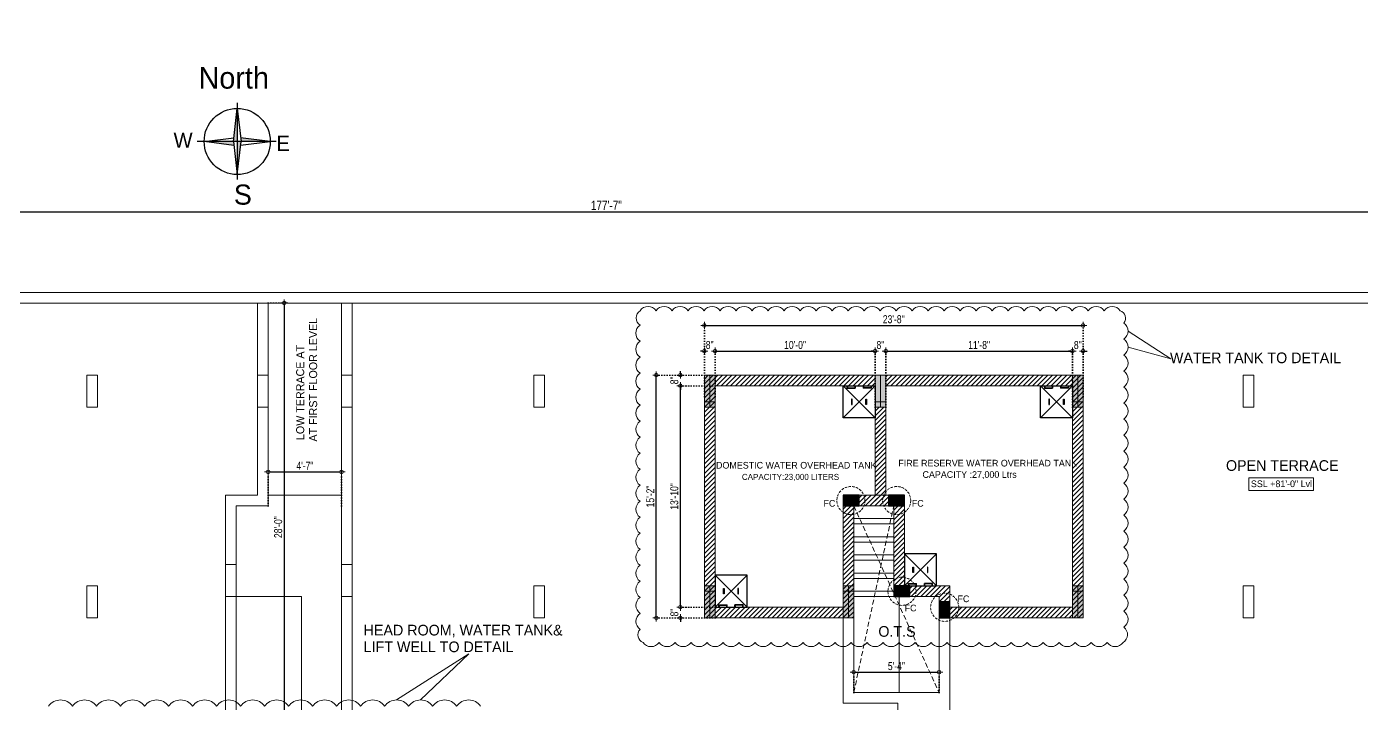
# Model space of a CAD drawing. Header units: inches. Extents: x 13 to 21264, y -72369 to -55.
# Drawn here: x 14316 to 15317, y -71646 to -71139 of the extents above; entities that cross this region are included whole.
import ezdxf

# ---------------------------------------------------------------- set-up
doc = ezdxf.new("R2010")
doc.units = ezdxf.units.IN
doc.header["$LTSCALE"] = 15
doc.header["$MEASUREMENT"] = 0
doc.header["$PDMODE"] = 34
doc.linetypes.add('DOT2', pattern=[0.125, 0, -0.125])
doc.linetypes.add('HIDDEN', pattern=[0.375, 0.25, -0.125])
doc.layers.get('0').update_dxf_attribs({"linetype": 'CONTINUOUS', "lineweight": 13})
doc.layers.get('DEFPOINTS').update_dxf_attribs({"linetype": 'CONTINUOUS', "lineweight": 13})
for name, color, linetype in [('1', 8, 'CONTINUOUS'), ('2', 36, 'CONTINUOUS'), ('3', 30, 'CONTINUOUS'), ('A--ANOTTBLK', 13, 'CONTINUOUS'), ('JAGAN', 81, 'CONTINUOUS'), ('TITLE', 30, 'CONTINUOUS')]:
    doc.layers.add(name, color=color, linetype=linetype)
for name, color, linetype, lineweight in [('AR-COL-TYP', 2, 'CONTINUOUS', 13), ('INNER DIM', 30, 'CONTINUOUS', 13), ('parapet wall', 4, 'CONTINUOUS', 13), ('TEXT', 4, 'CONTINUOUS', 13), ('TYPICAL COL ELEVATION', 8, 'CONTINUOUS', 40)]:
    doc.layers.add(name, color=color, linetype=linetype, lineweight=lineweight)
doc.layers.add('AR-WALL HATCH', color=7, linetype='CONTINUOUS', lineweight=9, true_color=0xfa0000)
doc.layers.add('REVISION - 2', color=7, linetype='CONTINUOUS', lineweight=13, true_color=0x1a6600)
doc.layers.add('FC COLUMN', color=7, linetype='CONTINUOUS', true_color=0xeb0000)
doc.layers.add('LEVLE TEXT', color=7, linetype='CONTINUOUS', true_color=0x0066cc)
doc.styles.add('rob', font='')
doc.styles.add('ROMANTICITALIC', font='romi____.pfb')
doc.styles.add('RS', font='', dxfattribs={"width": 0.8})
doc.styles.get('rob').set_extended_font_data('Century Gothic')
doc.styles.get('RS').set_extended_font_data('Century Gothic')
doc.dimstyles.new('SECTION DIM', dxfattribs={"dimscale": 0.6, "dimtxt": 9, "dimasz": 2, "dimexe": 0, "dimexo": 0, "dimgap": 1, "dimtad": 1, "dimzin": 3, "dimdsep": 46, "dimlunit": 4, "dimtxsty": 'RS', "dimblk1": 'CUT', "dimblk2": 'CUT', "dimsah": 1, "dimcen": 0, "dimclrd": 251, "dimclre": 21, "dimclrt": 4, "dimadec": 0, "dimazin": 0, "dimtfac": 1, "dimtix": 1, "dimtofl": 0, "dimtmove": 2, "dimatfit": 3, "dimfxl": 0, "dimtolj": 1, "dimtzin": 3, "dimarcsym": 0})
pattern_1 = [(45, (-7785.5795, -67082.0364), (-1.76776695, 1.76776695), [])]

# ---------------------------------------------------------------- blocks, each defined once
blk = doc.blocks.new('CUT')
at = {"layer": 'INNER DIM', "color": 8}
blk.add_line((-1.8, 0), (1.8, 0), dxfattribs=at)
at = {"layer": 'INNER DIM', "color": 9}
blk.add_line((0, 1.8), (0, -1.8), dxfattribs=at)
blk.add_circle((0, 0), 0.9, dxfattribs=at)
blk = doc.blocks.new('*D288')
at = {"layer": 'DEFPOINTS', "color": 0, "transparency": 16777216}
for p in [(14497, -71345.6, 0), (14497, -71681.6, 0), (14509, -71681.6)]:
    blk.add_point(p, dxfattribs=at)
at = {"layer": 'INNER DIM', "color": 21, "linetype": 'DOT2', "lineweight": -2, "transparency": 16777216}
for p, q in [((14497, -71345.6), (14509, -71345.6)), ((14497, -71681.6), (14509, -71681.6))]:
    blk.add_line(p, q, dxfattribs=at)
at = {"layer": 'INNER DIM', "color": 251, "lineweight": -2, "transparency": 16777216}
blk.add_line((14509, -71347.1), (14509, -71680.1), dxfattribs=at)
at = {"layer": 'INNER DIM', "color": 251, "lineweight": -2, "transparency": 16777216, "xscale": 1.5, "yscale": 1.5, "zscale": 1.5}
for p, rotation in [((14509, -71345.6), 90), ((14509, -71681.6), 270)]:
    blk.add_blockref('CUT', p, dxfattribs=dict(at, rotation=rotation))
at = {"layer": 'INNER DIM', "color": 7, "lineweight": 0, "transparency": 16777216, "insert": (14504.5, -71513.6), "char_height": 6, "attachment_point": 5, "rotation": 90, "style": 'RS'}
blk.add_mtext('\\A1;28\'-0"', dxfattribs=at)
blk = doc.blocks.new('*D211')
at = {"layer": 'DEFPOINTS', "color": 0, "transparency": 16777216}
for p in [(15000, -71622.3), (14936, -71637.6, 0), (15000, -71637.6, 0)]:
    blk.add_point(p, dxfattribs=at)
at = {"layer": 'INNER DIM', "color": 21, "linetype": 'DOT2', "lineweight": -2, "transparency": 16777216}
for p, q in [((14936, -71637.6), (14936, -71622.3)), ((15000, -71637.6), (15000, -71622.3))]:
    blk.add_line(p, q, dxfattribs=at)
at = {"layer": 'INNER DIM', "color": 251, "lineweight": -2, "transparency": 16777216}
blk.add_line((14937.5, -71622.3), (14998.5, -71622.3), dxfattribs=at)
at = {"layer": 'INNER DIM', "color": 251, "lineweight": -2, "transparency": 16777216, "xscale": 1.5, "yscale": 1.5, "zscale": 1.5, "rotation": 180}
blk.add_blockref('CUT', (14936, -71622.3), dxfattribs=at)
at = {"layer": 'INNER DIM', "color": 251, "lineweight": -2, "transparency": 16777216, "xscale": 1.5, "yscale": 1.5, "zscale": 1.5}
blk.add_blockref('CUT', (15000, -71622.3), dxfattribs=at)
at = {"layer": 'INNER DIM', "color": 7, "lineweight": 0, "transparency": 16777216, "insert": (14968, -71617.8), "char_height": 6, "attachment_point": 5, "style": 'RS'}
blk.add_mtext('\\A1;5\'-4"', dxfattribs=at)
blk = doc.blocks.new('*D228')
at = {"layer": 'DEFPOINTS', "color": 0, "transparency": 16777216}
for p in [(14552, -71472.2), (14497, -71497.6, 0), (14552, -71497.6, 0)]:
    blk.add_point(p, dxfattribs=at)
at = {"layer": 'INNER DIM', "color": 21, "linetype": 'DOT2', "lineweight": -2, "transparency": 16777216}
for p, q in [((14497, -71497.6), (14497, -71472.2)), ((14552, -71497.6), (14552, -71472.2))]:
    blk.add_line(p, q, dxfattribs=at)
at = {"layer": 'INNER DIM', "color": 251, "lineweight": -2, "transparency": 16777216}
blk.add_line((14498.5, -71472.2), (14550.5, -71472.2), dxfattribs=at)
at = {"layer": 'INNER DIM', "color": 251, "lineweight": -2, "transparency": 16777216, "xscale": 1.5, "yscale": 1.5, "zscale": 1.5, "rotation": 180}
blk.add_blockref('CUT', (14497, -71472.2), dxfattribs=at)
at = {"layer": 'INNER DIM', "color": 251, "lineweight": -2, "transparency": 16777216, "xscale": 1.5, "yscale": 1.5, "zscale": 1.5}
blk.add_blockref('CUT', (14552, -71472.2), dxfattribs=at)
at = {"layer": 'INNER DIM', "color": 7, "lineweight": 0, "transparency": 16777216, "insert": (14524.5, -71467.6), "char_height": 6, "attachment_point": 5, "style": 'RS'}
blk.add_mtext('\\A1;4\'-7"', dxfattribs=at)
blk = doc.blocks.new('*D230')
at = {"layer": 'DEFPOINTS', "color": 0, "transparency": 16777216}
for p in [(13685, -71277.6), (13685, -71345.6, 0), (15816, -71337.6, 0)]:
    blk.add_point(p, dxfattribs=at)
at = {"layer": 'INNER DIM', "color": 8, "linetype": 'DOT2', "lineweight": -2, "transparency": 16777216}
for p, q in [((13685, -71345.6), (13685, -71277.6)), ((15816, -71337.6), (15816, -71277.6))]:
    blk.add_line(p, q, dxfattribs=at)
at = {"layer": 'INNER DIM', "color": 251, "lineweight": -2, "transparency": 16777216}
blk.add_line((15814.5, -71277.6), (13686.5, -71277.6), dxfattribs=at)
at = {"layer": 'INNER DIM', "color": 251, "lineweight": -2, "transparency": 16777216, "xscale": 1.5, "yscale": 1.5, "zscale": 1.5, "rotation": 180}
blk.add_blockref('CUT', (13685, -71277.6), dxfattribs=at)
at = {"layer": 'INNER DIM', "color": 251, "lineweight": -2, "transparency": 16777216, "xscale": 1.5, "yscale": 1.5, "zscale": 1.5}
blk.add_blockref('CUT', (15816, -71277.6), dxfattribs=at)
at = {"layer": 'INNER DIM', "color": 7, "lineweight": 0, "transparency": 16777216, "insert": (14750.5, -71272.5), "char_height": 7, "attachment_point": 5, "style": 'RS'}
blk.add_mtext('\\A1;177\'-7"', dxfattribs=at)
blk = doc.blocks.new('ty col')
at = {"layer": 'AR-COL-TYP'}
h = blk.add_hatch(color=250, dxfattribs=at)
h.dxf.hatch_style = 1
h.paths.add_polyline_path([(-4, -20), (4, -20), (4, 4), (-4, 4)])
at = {"layer": 'AR-COL-TYP', "color": 5}
for p, q in [((0, 4, 0), (0, -20, 0)), ((-4, -16, 0), (4, -16, 0))]:
    blk.add_line(p, q, dxfattribs=at)
at = {"layer": 'AR-COL-TYP', "elevation": 0}
blk.add_lwpolyline([(-4, -20), (4, -20), (4, 4), (-4, 4)], close=True, dxfattribs=at)
blk = doc.blocks.new('A$C0E667C13')
at = {"layer": 'FC COLUMN'}
h = blk.add_hatch(color=256, dxfattribs=at)
h.dxf.hatch_style = 1
h.paths.add_polyline_path([(0, 0), (8, 0), (8, 12), (0, 12)])
at = {"layer": 'FC COLUMN', "color": 8, "elevation": 0}
blk.add_lwpolyline([(0, 0), (8, 0), (8, 12), (0, 12)], close=True, dxfattribs=at)
blk = doc.blocks.new('A$C4099118D')
at = {"color": 8}
for points in [[(600, 600), (0, 0)], [(600, 0), (0, 600)]]:
    blk.add_lwpolyline(points, dxfattribs=at)
at = {"layer": '2'}
blk.add_lwpolyline([(0, 600), (600, 600), (600, 0), (0, 0), (0, 600)], dxfattribs=at)
at = {"layer": 'JAGAN', "color": 8}
for p, q in [((73, 600), (73, 555)), ((82, 600), (82, 564)), ((218, 600), (218, 564)), ((227, 600), (227, 555)), ((373, 600), (373, 555)), ((382, 600), (382, 564)), ((518, 600), (518, 564)), ((527, 600), (527, 555))]:
    blk.add_line(p, q, dxfattribs=at)
at = {"layer": 'JAGAN', "color": 8, "ltscale": 900}
for p, q in [((73, 555), (227, 555)), ((82, 564), (218, 564)), ((527, 555), (373, 555)), ((518, 564), (382, 564))]:
    blk.add_line(p, q, dxfattribs=at)
at = {"layer": 'JAGAN', "color": 8}
for points in [[(171, 251), (171, 349), (159, 349), (159, 251)], [(429, 251), (429, 349), (441, 349), (441, 251)]]:
    blk.add_lwpolyline(points, close=True, dxfattribs=at)
blk = doc.blocks.new('*D148')
at = {"layer": 'DEFPOINTS', "color": 0, "transparency": 16777216}
for p in [(14806, -71407.6), (14824, -71407.6, 0), (14824, -71573.6, 0)]:
    blk.add_point(p, dxfattribs=at)
at = {"layer": 'INNER DIM', "color": 21, "linetype": 'DOT2', "lineweight": -2, "transparency": 16777216}
for p, q in [((14824, -71407.6), (14806, -71407.6)), ((14824, -71573.6), (14806, -71573.6))]:
    blk.add_line(p, q, dxfattribs=at)
at = {"layer": 'INNER DIM', "color": 251, "lineweight": -2, "transparency": 16777216}
blk.add_line((14806, -71572.1), (14806, -71409.1), dxfattribs=at)
at = {"layer": 'INNER DIM', "color": 251, "lineweight": -2, "transparency": 16777216, "xscale": 1.5, "yscale": 1.5, "zscale": 1.5}
for p, rotation in [((14806, -71407.6), 90), ((14806, -71573.6), 270)]:
    blk.add_blockref('CUT', p, dxfattribs=dict(at, rotation=rotation))
at = {"layer": 'INNER DIM', "color": 7, "lineweight": 0, "transparency": 16777216, "insert": (14801.5, -71490.6), "char_height": 6, "attachment_point": 5, "rotation": 90, "style": 'RS'}
blk.add_mtext('\\A1;13\'-10"', dxfattribs=at)
blk = doc.blocks.new('*D149')
at = {"layer": 'DEFPOINTS', "color": 0, "transparency": 16777216}
for p in [(14832, -71381.6), (14824, -71415.6, 0), (14832, -71415.6, 0)]:
    blk.add_point(p, dxfattribs=at)
at = {"layer": 'INNER DIM', "color": 251, "lineweight": -2, "transparency": 16777216}
for p, q in [((14822.5, -71381.6), (14821, -71381.6)), ((14833.5, -71381.6), (14835, -71381.6))]:
    blk.add_line(p, q, dxfattribs=at)
at = {"layer": 'INNER DIM', "color": 21, "linetype": 'DOT2', "lineweight": -2, "transparency": 16777216}
for p, q in [((14824, -71415.6), (14824, -71381.6)), ((14832, -71415.6), (14832, -71381.6))]:
    blk.add_line(p, q, dxfattribs=at)
at = {"layer": 'INNER DIM', "color": 251, "lineweight": -2, "transparency": 16777216, "xscale": 1.5, "yscale": 1.5, "zscale": 1.5}
blk.add_blockref('CUT', (14824, -71381.6), dxfattribs=at)
at = {"layer": 'INNER DIM', "color": 251, "lineweight": -2, "transparency": 16777216, "xscale": 1.5, "yscale": 1.5, "zscale": 1.5, "rotation": 180}
blk.add_blockref('CUT', (14832, -71381.6), dxfattribs=at)
at = {"layer": 'INNER DIM', "color": 7, "lineweight": 0, "transparency": 16777216, "insert": (14828, -71377.1), "char_height": 6, "attachment_point": 5, "style": 'RS'}
blk.add_mtext('\\A1;8"', dxfattribs=at)
blk = doc.blocks.new('*D150')
at = {"layer": 'DEFPOINTS', "color": 0, "transparency": 16777216}
for p in [(14952, -71381.6), (14832, -71415.6, 0), (14952, -71423.6, 0)]:
    blk.add_point(p, dxfattribs=at)
at = {"layer": 'INNER DIM', "color": 21, "linetype": 'DOT2', "lineweight": -2, "transparency": 16777216}
for p, q in [((14832, -71415.6), (14832, -71381.6)), ((14952, -71423.6), (14952, -71381.6))]:
    blk.add_line(p, q, dxfattribs=at)
at = {"layer": 'INNER DIM', "color": 251, "lineweight": -2, "transparency": 16777216}
blk.add_line((14833.5, -71381.6), (14950.5, -71381.6), dxfattribs=at)
at = {"layer": 'INNER DIM', "color": 251, "lineweight": -2, "transparency": 16777216, "xscale": 1.5, "yscale": 1.5, "zscale": 1.5, "rotation": 180}
blk.add_blockref('CUT', (14832, -71381.6), dxfattribs=at)
at = {"layer": 'INNER DIM', "color": 251, "lineweight": -2, "transparency": 16777216, "xscale": 1.5, "yscale": 1.5, "zscale": 1.5}
blk.add_blockref('CUT', (14952, -71381.6), dxfattribs=at)
at = {"layer": 'INNER DIM', "color": 7, "lineweight": 0, "transparency": 16777216, "insert": (14892, -71377.1), "char_height": 6, "attachment_point": 5, "style": 'RS'}
blk.add_mtext('\\A1;10\'-0"', dxfattribs=at)
blk = doc.blocks.new('*D151')
at = {"layer": 'DEFPOINTS', "color": 0, "transparency": 16777216}
for p in [(15100, -71381.6), (14960, -71423.6, 0), (15100, -71423.6, 0)]:
    blk.add_point(p, dxfattribs=at)
at = {"layer": 'INNER DIM', "color": 21, "linetype": 'DOT2', "lineweight": -2, "transparency": 16777216}
for p, q in [((14960, -71423.6), (14960, -71381.6)), ((15100, -71423.6), (15100, -71381.6))]:
    blk.add_line(p, q, dxfattribs=at)
at = {"layer": 'INNER DIM', "color": 251, "lineweight": -2, "transparency": 16777216}
blk.add_line((14961.5, -71381.6), (15098.5, -71381.6), dxfattribs=at)
at = {"layer": 'INNER DIM', "color": 251, "lineweight": -2, "transparency": 16777216, "xscale": 1.5, "yscale": 1.5, "zscale": 1.5, "rotation": 180}
blk.add_blockref('CUT', (14960, -71381.6), dxfattribs=at)
at = {"layer": 'INNER DIM', "color": 251, "lineweight": -2, "transparency": 16777216, "xscale": 1.5, "yscale": 1.5, "zscale": 1.5}
blk.add_blockref('CUT', (15100, -71381.6), dxfattribs=at)
at = {"layer": 'INNER DIM', "color": 7, "lineweight": 0, "transparency": 16777216, "insert": (15030, -71377.1), "char_height": 6, "attachment_point": 5, "style": 'RS'}
blk.add_mtext('\\A1;11\'-8"', dxfattribs=at)
blk = doc.blocks.new('*D152')
at = {"layer": 'DEFPOINTS', "color": 0, "transparency": 16777216}
for p in [(15108, -71362.4), (14824, -71415.6, 0), (15108, -71415.6, 0)]:
    blk.add_point(p, dxfattribs=at)
at = {"layer": 'INNER DIM', "color": 21, "linetype": 'DOT2', "lineweight": -2, "transparency": 16777216}
for p, q in [((14824, -71415.6), (14824, -71362.4)), ((15108, -71415.6), (15108, -71362.4))]:
    blk.add_line(p, q, dxfattribs=at)
at = {"layer": 'INNER DIM', "color": 251, "lineweight": -2, "transparency": 16777216}
blk.add_line((14825.5, -71362.4), (15106.5, -71362.4), dxfattribs=at)
at = {"layer": 'INNER DIM', "color": 251, "lineweight": -2, "transparency": 16777216, "xscale": 1.5, "yscale": 1.5, "zscale": 1.5, "rotation": 180}
blk.add_blockref('CUT', (14824, -71362.4), dxfattribs=at)
at = {"layer": 'INNER DIM', "color": 251, "lineweight": -2, "transparency": 16777216, "xscale": 1.5, "yscale": 1.5, "zscale": 1.5}
blk.add_blockref('CUT', (15108, -71362.4), dxfattribs=at)
at = {"layer": 'INNER DIM', "color": 7, "lineweight": 0, "transparency": 16777216, "insert": (14966, -71357.8), "char_height": 6, "attachment_point": 5, "style": 'RS'}
blk.add_mtext('\\A1;23\'-8"', dxfattribs=at)
blk = doc.blocks.new('*D154')
at = {"layer": 'DEFPOINTS', "color": 0, "transparency": 16777216}
for p in [(14960, -71381.6), (14952, -71399.6, 0), (14960, -71399.6, 0)]:
    blk.add_point(p, dxfattribs=at)
at = {"layer": 'INNER DIM', "color": 251, "lineweight": -2, "transparency": 16777216}
for p, q in [((14950.5, -71381.6), (14949, -71381.6)), ((14961.5, -71381.6), (14963, -71381.6))]:
    blk.add_line(p, q, dxfattribs=at)
at = {"layer": 'INNER DIM', "color": 21, "linetype": 'DOT2', "lineweight": -2, "transparency": 16777216}
for p, q in [((14952, -71399.6), (14952, -71381.6)), ((14960, -71399.6), (14960, -71381.6))]:
    blk.add_line(p, q, dxfattribs=at)
at = {"layer": 'INNER DIM', "color": 251, "lineweight": -2, "transparency": 16777216, "xscale": 1.5, "yscale": 1.5, "zscale": 1.5}
for p, rotation in [((14952, -71381.6), 359.9841057118682), ((14960, -71381.6), 179.9841057118682)]:
    blk.add_blockref('CUT', p, dxfattribs=dict(at, rotation=rotation))
at = {"layer": 'INNER DIM', "color": 7, "lineweight": 0, "transparency": 16777216, "insert": (14956, -71377.1), "char_height": 6, "attachment_point": 5, "rotation": 359.9841, "style": 'RS'}
blk.add_mtext('\\A1;8"', dxfattribs=at)
blk = doc.blocks.new('*D155')
at = {"layer": 'DEFPOINTS', "color": 0, "transparency": 16777216}
for p in [(15108, -71381.6), (15100, -71399.6, 0), (15108, -71399.6, 0)]:
    blk.add_point(p, dxfattribs=at)
at = {"layer": 'INNER DIM', "color": 251, "lineweight": -2, "transparency": 16777216}
for p, q in [((15098.5, -71381.6), (15097, -71381.6)), ((15109.5, -71381.6), (15111, -71381.6))]:
    blk.add_line(p, q, dxfattribs=at)
at = {"layer": 'INNER DIM', "color": 21, "linetype": 'DOT2', "lineweight": -2, "transparency": 16777216}
for p, q in [((15100, -71399.6), (15100, -71381.6)), ((15108, -71399.6), (15108, -71381.6))]:
    blk.add_line(p, q, dxfattribs=at)
at = {"layer": 'INNER DIM', "color": 251, "lineweight": -2, "transparency": 16777216, "xscale": 1.5, "yscale": 1.5, "zscale": 1.5}
for p, rotation in [((15100, -71381.6), 359.9841057118682), ((15108, -71381.6), 179.9841057118682)]:
    blk.add_blockref('CUT', p, dxfattribs=dict(at, rotation=rotation))
at = {"layer": 'INNER DIM', "color": 7, "lineweight": 0, "transparency": 16777216, "insert": (15104, -71377.1), "char_height": 6, "attachment_point": 5, "rotation": 359.9841, "style": 'RS'}
blk.add_mtext('\\A1;8"', dxfattribs=at)
blk = doc.blocks.new('*D156')
at = {"layer": 'DEFPOINTS', "color": 0, "transparency": 16777216}
for p in [(14806, -71399.6), (14832, -71399.6, 0), (14832, -71407.6, 0)]:
    blk.add_point(p, dxfattribs=at)
at = {"layer": 'INNER DIM', "color": 251, "lineweight": -2, "transparency": 16777216}
for p, q in [((14806, -71398.1), (14806, -71396.6)), ((14806, -71409.1), (14806, -71410.6))]:
    blk.add_line(p, q, dxfattribs=at)
at = {"layer": 'INNER DIM', "color": 21, "linetype": 'DOT2', "lineweight": -2, "transparency": 16777216}
for p, q in [((14832, -71399.6), (14806, -71399.6)), ((14832, -71407.6), (14806, -71407.6))]:
    blk.add_line(p, q, dxfattribs=at)
at = {"layer": 'INNER DIM', "color": 251, "lineweight": -2, "transparency": 16777216, "xscale": 1.5, "yscale": 1.5, "zscale": 1.5}
for p, rotation in [((14806, -71399.6), 270), ((14806, -71407.6), 90)]:
    blk.add_blockref('CUT', p, dxfattribs=dict(at, rotation=rotation))
at = {"layer": 'INNER DIM', "color": 7, "lineweight": 0, "transparency": 16777216, "insert": (14801.5, -71403.6), "char_height": 6, "attachment_point": 5, "rotation": 90, "style": 'RS'}
blk.add_mtext('\\A1;8"', dxfattribs=at)
blk = doc.blocks.new('*D157')
at = {"layer": 'DEFPOINTS', "color": 0, "transparency": 16777216}
for p in [(14806, -71573.6), (14832, -71573.6, 0), (14832, -71581.6, 0)]:
    blk.add_point(p, dxfattribs=at)
at = {"layer": 'INNER DIM', "color": 251, "lineweight": -2, "transparency": 16777216}
for p, q in [((14806, -71572.1), (14806, -71570.6)), ((14806, -71583.1), (14806, -71584.6))]:
    blk.add_line(p, q, dxfattribs=at)
at = {"layer": 'INNER DIM', "color": 21, "linetype": 'DOT2', "lineweight": -2, "transparency": 16777216}
for p, q in [((14832, -71573.6), (14806, -71573.6)), ((14832, -71581.6), (14806, -71581.6))]:
    blk.add_line(p, q, dxfattribs=at)
at = {"layer": 'INNER DIM', "color": 251, "lineweight": -2, "transparency": 16777216, "xscale": 1.5, "yscale": 1.5, "zscale": 1.5}
for p, rotation in [((14806, -71573.6), 270), ((14806, -71581.6), 90)]:
    blk.add_blockref('CUT', p, dxfattribs=dict(at, rotation=rotation))
at = {"layer": 'INNER DIM', "color": 7, "lineweight": 0, "transparency": 16777216, "insert": (14801.5, -71577.6), "char_height": 6, "attachment_point": 5, "rotation": 90, "style": 'RS'}
blk.add_mtext('\\A1;8"', dxfattribs=at)
blk = doc.blocks.new('*D158')
at = {"layer": 'DEFPOINTS', "color": 0, "transparency": 16777216}
for p in [(14788, -71399.6), (14806, -71399.6, 0), (14806, -71581.6, 0)]:
    blk.add_point(p, dxfattribs=at)
at = {"layer": 'INNER DIM', "color": 21, "linetype": 'DOT2', "lineweight": -2, "transparency": 16777216}
for p, q in [((14806, -71399.6), (14788, -71399.6)), ((14806, -71581.6), (14788, -71581.6))]:
    blk.add_line(p, q, dxfattribs=at)
at = {"layer": 'INNER DIM', "color": 251, "lineweight": -2, "transparency": 16777216}
blk.add_line((14788, -71580.1), (14788, -71401.1), dxfattribs=at)
at = {"layer": 'INNER DIM', "color": 251, "lineweight": -2, "transparency": 16777216, "xscale": 1.5, "yscale": 1.5, "zscale": 1.5}
for p, rotation in [((14788, -71399.6), 90), ((14788, -71581.6), 270)]:
    blk.add_blockref('CUT', p, dxfattribs=dict(at, rotation=rotation))
at = {"layer": 'INNER DIM', "color": 7, "lineweight": 0, "transparency": 16777216, "insert": (14783.5, -71490.6), "char_height": 6, "attachment_point": 5, "rotation": 90, "style": 'RS'}
blk.add_mtext('\\A1;15\'-2"', dxfattribs=at)
blk = doc.blocks.new('A$C58F178E6')
at = {"layer": 'TITLE'}
for p, q in [((13.2, 23.92), (15.54, 7.22)), ((13.38, 22.68), (15.2, 15.61)), ((13.56, 15.38), (13.38, 22.68)), ((22.86, 16.68), (5.64, 14.27)), ((7.19, 14.49), (13.54, 16.22)), ((13.56, 15.38), (15.39, 8.31)), ((21.57, 16.5), (14.99, 16.43)), ((15.39, 8.31), (15.2, 15.61)), ((15.22, 14.77), (21.57, 16.5)), ((13.78, 14.56), (7.19, 14.49))]:
    blk.add_line(p, q, dxfattribs=at)
blk.add_circle((14.38, 15.5), 7.26, dxfattribs=at)
for points in [[(13.56, 15.38), (13.38, 22.68), (14.38, 15.5)], [(13.78, 14.56), (7.19, 14.49), (13.56, 15.38)], [(15.39, 8.31), (14.38, 15.5), (15.2, 15.61)], [(15.2, 15.61), (14.99, 16.43), (21.57, 16.5)]]:
    blk.add_solid(points, dxfattribs=at)
at = {"layer": 'TITLE', "color": 1, "style": 'ROMANTICITALIC'}
blk.add_text('North', height=4.733, rotation=7.9564, dxfattribs=at).set_placement((4.35, 25.81))
at = {"layer": 'TITLE', "style": 'ROMANTICITALIC'}
for s, height, p in [('E', 3.31, (23.18, 14.65)), ('W', 3.31, (0.73, 12.19)), ('S', 4.42, (15.57, 1.66))]:
    blk.add_text(s, height=height, rotation=7.9564, dxfattribs=at).set_placement(p)

msp = doc.modelspace()

# ---------------------------------------------------------------- hatches: boundary and pattern name
at = {"layer": 'AR-WALL HATCH', "lineweight": 0, "ltscale": 3}
h = msp.add_hatch(dxfattribs=at)
h.set_pattern_fill('ANSI31', color=250, scale=20)
h.set_pattern_definition(pattern_1)
edge = h.paths.add_edge_path(flags=16)
edge.add_line((14952.039, -71407.635), (14832.039, -71407.637))
edge.add_line((14832.039, -71407.637), (14832.039, -71573.637))
edge.add_line((14832.039, -71573.637), (14928.034, -71573.637))
edge.add_line((14928.034, -71573.637), (14928.035, -71489.637))
edge.add_line((14928.035, -71489.637), (14952.039, -71489.634))
edge.add_line((14952.039, -71489.634), (14952.039, -71407.635))
h.paths.add_polyline_path([(14960.034, -71399.636), (14960.034, -71423.633), (14952.039, -71423.633), (14952.039, -71399.636), (14824.036, -71399.634), (14824.036, -71581.64), (14936.036, -71581.64), (14936.038, -71497.639), (14960.042, -71497.636), (14960.037, -71399.636)])
h.paths.add_polyline_path([(14928.035, -71489.637), (14940.034, -71489.637), (14940.034, -71497.635), (14928.035, -71497.635)])
h = msp.add_hatch(dxfattribs=at)
h.set_pattern_fill('ANSI31', color=250, scale=20)
h.set_pattern_definition(pattern_1)
h.paths.add_polyline_path([(15100.034, -71573.631), (15008.035, -71573.631), (15008.035, -71557.635), (14974.034, -71557.627), (14974.035, -71489.635), (14960.037, -71489.634), (14960.037, -71407.64), (15100.031, -71407.64)], flags=16)
h.paths.add_polyline_path([(14974.035, -71489.635), (14974.035, -71497.635), (14962.035, -71497.635), (14962.035, -71489.635)])
h.paths.add_polyline_path([(14978.034, -71557.635), (14978.034, -71565.631), (15000.032, -71565.636), (15000.032, -71581.634), (15108.037, -71581.634), (15108.034, -71399.636), (14960.034, -71399.636), (14960.034, -71423.633), (14952.039, -71423.633), (14952.039, -71399.636), (14952.034, -71399.636), (14952.034, -71497.636), (14966.032, -71497.637), (14966.03, -71565.628), (14966.034, -71565.628), (14966.034, -71557.635)])

# ---------------------------------------------------------------- linework, layer by layer
at = {"color": 1, "lineweight": 0, "ltscale": 3}
msp.add_lwpolyline([(13693.612, -72094.491), (13693.612, -71345.76), (15814.916, -71345.76), (15814.916, -71008.659), (15557.633, -71008.659), (15557.633, -70939.717), (15405.118, -70939.717), (15405.118, -70580.336), (16223.368, -70580.336), (16223.368, -70936.992), (16023.822, -70936.992), (16023.822, -71006.061), (16023.822, -71340.974), (16053.647, -71340.974), (16053.647, -71313.444), (16239.054, -71313.444), (16239.054, -72103.233), (13693.261, -72103.233), (13693.261, -72093.122), (13693.261, -72090.418), (13693.631, -72090.418)], dxfattribs=at)
at = {"color": 3, "lineweight": 0, "elevation": -0.009}
msp.add_lwpolyline([(15100.031, -71399.636), (15100.031, -71399.634)], dxfattribs=at)
at = {"layer": '1', "color": 250, "lineweight": 0, "ltscale": 3}
for p, q in [((14936.164, -71507.237, -0.019), (14966.16, -71507.237, -0.019)), ((14936.164, -71511.237, -0.019), (14966.16, -71511.237, -0.019)), ((14936.164, -71520.837, -0.019), (14966.16, -71520.837, -0.019)), ((14936.164, -71524.837, -0.019), (14966.16, -71524.837, -0.019)), ((14936.164, -71534.437, -0.019), (14966.16, -71534.437, -0.019)), ((14936.164, -71538.437, -0.019), (14966.16, -71538.437, -0.019)), ((14936.164, -71548.037, -0.019), (14966.16, -71548.037, -0.019)), ((14936.164, -71552.037, -0.019), (14966.16, -71552.037, -0.019)), ((14936.163, -71561.638, -0.001), (14966.16, -71561.637, -0.019)), ((14936.164, -71565.64, -0.017), (14966.16, -71565.637, -0.019))]:
    msp.add_line(p, q, dxfattribs=at)
at = {"layer": '1', "lineweight": 0}
msp.add_line((14522.038, -71565.636, -0.013), (14522.039, -71681.638, -0.013), dxfattribs=at)
at = {"layer": '1', "lineweight": 0, "elevation": -0.017}
for points in [[(14497.032, -71489.635), (14552.035, -71489.634)], [(14473.036, -71565.636), (14522.038, -71565.636)]]:
    msp.add_lwpolyline(points, dxfattribs=at)
at = {"layer": '1', "linetype": 'HIDDEN', "lineweight": 0, "elevation": -0.025}
for points in [[(14936.035, -71637.633), (14966.035, -71497.635)], [(14936.035, -71497.636), (15000.035, -71637.634)]]:
    msp.add_lwpolyline(points, dxfattribs=at)
at = {"layer": '1', "lineweight": 0, "ltscale": 3, "elevation": -0.017}
msp.add_lwpolyline([(14970.163, -71565.637), (14970.163, -71637.635)], dxfattribs=at)
at = {"layer": '3', "lineweight": 0, "ltscale": 3}
for p, q in [((14824.04, -71399.636, -0.017), (14824.034, -71557.634, -0.009)), ((14960.037, -71399.636, -0.017), (14824.04, -71399.636, -0.017)), ((14960.037, -71489.635, -0.017), (14960.037, -71399.636, -0.017)), ((14832.039, -71573.637, -0.017), (14832.039, -71407.636, -0.017)), ((14974.034, -71489.634, -0.017), (14928.034, -71489.634, -0.017)), ((14928.034, -71489.634, -0.017), (14928.035, -71573.635, -0.017)), ((14974.034, -71565.637, -0.017), (14974.034, -71489.634, -0.017)), ((14832.039, -71581.635, -0.017), (14936.032, -71581.635, -0.017))]:
    msp.add_line(p, q, dxfattribs=at)
for points, elevation in [([(14960.037, -71399.636), (15108.034, -71399.636)], -0.017), ([(15108.034, -71581.634), (15108.034, -71399.634)], -0.009), ([(14832.039, -71573.637), (14928.034, -71573.637), (14928.033, -71489.634), (14952.039, -71489.634), (14952.039, -71407.635), (14832.039, -71407.635), (14832.041, -71573.637)], -0.017), ([(14960.037, -71407.64), (15100.034, -71407.64)], -0.017), ([(15100.031, -71573.631), (15100.031, -71407.64)], -0.009), ([(14952.039, -71489.635), (14952.039, -71423.633)], -0.002), ([(14960.037, -71489.634), (14960.037, -71423.633)], 0.006), ([(14928.035, -71581.635), (14928.035, -71489.637), (14974.035, -71489.635), (14974.032, -71557.635), (15008.035, -71557.635), (15008.035, -71581.634)], -0.025), ([(14936.034, -71557.634), (14936.035, -71497.636)], -0.281), ([(14962.035, -71497.636), (14940.034, -71497.635)], -0.025), ([(14966.034, -71557.635), (14966.035, -71497.635)], -0.011), ([(15000.029, -71569.634), (15000.031, -71565.635), (14966.16, -71565.637)], -0.281), ([(15008.029, -71569.634), (15008.035, -71557.635), (14978.039, -71557.636)], -0.281), ([(15008.035, -71573.631), (15100.034, -71573.631)], -0.025), ([(15008.035, -71581.634), (15108.034, -71581.634)], -0.025)]:
    msp.add_lwpolyline(points, dxfattribs=dict(at, elevation=elevation))
at = {"layer": 'FC COLUMN', "linetype": 'HIDDEN', "lineweight": 0, "ltscale": 0.5}
for centre in [(14933.89, -71493.69), (14968.207, -71493.69), (14972.206, -71561.69, 0.014), (15004.201, -71573.69, -0.256)]:
    msp.add_circle(centre, 10.54, dxfattribs=at)
at = {"layer": 'LEVLE TEXT', "lineweight": 0, "elevation": -0.022}
msp.add_lwpolyline([(15232.206, -71476.683), (15280.68, -71476.683), (15280.68, -71486.082), (15232.206, -71486.082)], close=True, dxfattribs=at)
at = {"layer": 'parapet wall', "lineweight": 0, "ltscale": 3}
for points, elevation in [([(15816.02, -71265.634), (15816.02, -71337.634), (15701.035, -71337.634), (13560.123, -71337.634)], -0.017), ([(15765.035, -71345.638), (15701.035, -71345.634), (14560.035, -71345.634), (14560.035, -71489.635), (14560.035, -71689.636), (14465.032, -71689.636), (14465.032, -71489.635), (14489.032, -71489.635), (14489.033, -71345.635), (13693.035, -71345.635), (13693.035, -71689.632), (13598.035, -71689.632), (13598.035, -71489.648), (13622.035, -71489.648), (13622.035, -71345.632), (13560.123, -71345.632)], -0.017), ([(14552.035, -71345.634), (14552.035, -71489.635), (14552.035, -71681.636), (14473.032, -71681.636), (14473.032, -71497.635), (14497.032, -71497.635), (14497.033, -71345.635), (14552.035, -71345.634)], -0.017), ([(14936.035, -71497.636), (14966.035, -71497.635), (14966.031, -71565.635), (15000.035, -71565.635), (15000.035, -71637.634), (14936.035, -71637.633), (14936.035, -71497.636)], -0.025), ([(14928.035, -71581.635), (14928.035, -71645.633)], -0.025), ([(14969.039, -71645.635), (14969.039, -71689.636), (15008.035, -71689.635), (15008.035, -71581.634)], -0.017), ([(14969.039, -71645.635), (14928.035, -71645.633)], -0.025), ([(15000.035, -71637.633), (14965.034, -71637.633), (14965.034, -71637.634)], -0.017)]:
    msp.add_lwpolyline(points, dxfattribs=dict(at, elevation=elevation))
at = {"layer": 'REVISION - 2', "color": 222, "lineweight": 0, "ltscale": 3, "true_color": 0xb8008a}
msp.add_lwpolyline([(14775.794, -71351.37, -0.52056705), (14787.794, -71351.37, -0.52056705), (14799.794, -71351.37, -0.52056705), (14811.794, -71351.37, -0.52056705), (14823.794, -71351.37, -0.52056705), (14835.794, -71351.37, -0.52056705), (14847.794, -71351.37, -0.52056705), (14859.794, -71351.37, -0.52056705), (14871.794, -71351.37, -0.52056705), (14883.794, -71351.37, -0.52056705), (14895.794, -71351.37, -0.52056705), (14907.794, -71351.37, -0.52056705), (14919.794, -71351.37, -0.52056705), (14931.794, -71351.37, -0.52056705), (14943.794, -71351.37, -0.52056705), (14955.794, -71351.37, -0.52056705), (14967.794, -71351.37, -0.52056705), (14979.794, -71351.37, -0.52056705), (14991.794, -71351.37, -0.52056705), (15003.794, -71351.37, -0.52056705), (15015.794, -71351.37, -0.52056705), (15027.794, -71351.37, -0.52056705), (15039.794, -71351.37, -0.52056705), (15051.794, -71351.37, -0.52056705), (15063.794, -71351.37, -0.52056705), (15075.794, -71351.37, -0.52056705), (15087.794, -71351.37, -0.52056705), (15099.794, -71351.37, -0.52056705), (15111.794, -71351.37, -0.52056705), (15123.794, -71351.37, -0.52056705), (15135.794, -71351.37, -0.52056705), (15138.553, -71360.612, -0.52056705), (15138.554, -71372.612, -0.52056705), (15138.556, -71384.612, -0.52056705), (15138.557, -71396.612, -0.52056705), (15138.559, -71408.612, -0.52056705), (15138.56, -71420.612, -0.52056705), (15138.562, -71432.612, -0.52056705), (15138.563, -71444.612, -0.52056705), (15138.565, -71456.612, -0.52056705), (15138.566, -71468.612, -0.52056705), (15138.568, -71480.612, -0.52056705), (15138.569, -71492.612, -0.52056705), (15138.57, -71504.612, -0.52056705), (15138.572, -71516.612, -0.52056705), (15138.573, -71528.612, -0.52056705), (15138.575, -71540.612, -0.52056705), (15138.576, -71552.612, -0.52056705), (15138.578, -71564.612, -0.52056705), (15138.579, -71576.612, -0.52056705), (15138.581, -71588.612, -0.52056705), (15138.006, -71600.036, -0.52056705), (15126.006, -71600.036, -0.52056705), (15114.006, -71600.036, -0.52056705), (15102.006, -71600.036, -0.52056705), (15090.006, -71600.036, -0.52056705), (15078.006, -71600.036, -0.52056705), (15066.006, -71600.036, -0.52056705), (15054.006, -71600.036, -0.52056705), (15042.006, -71600.036, -0.52056705), (15030.006, -71600.036, -0.52056705), (15018.006, -71600.036, -0.52056705), (15006.006, -71600.036, -0.52056705), (14994.006, -71600.036, -0.52056705), (14982.006, -71600.036, -0.52056705), (14970.006, -71600.036, -0.52056705), (14958.006, -71600.036, -0.52056705), (14946.006, -71600.036, -0.52056705), (14934.006, -71600.036, -0.52056705), (14922.006, -71600.036, -0.52056705), (14910.006, -71600.036, -0.52056705), (14898.006, -71600.036, -0.52056705), (14886.006, -71600.036, -0.52056705), (14874.006, -71600.036, -0.52056705), (14862.006, -71600.036, -0.52056705), (14850.006, -71600.036, -0.52056705), (14838.006, -71600.036, -0.52056705), (14826.006, -71600.036, -0.52056705), (14814.006, -71600.036, -0.52056705), (14802.006, -71600.036, -0.52056705), (14790.006, -71600.036, -0.52056705), (14778.006, -71600.036, -0.52056705), (14775.823, -71590.218, -0.52056705), (14775.821, -71578.218, -0.52056705), (14775.82, -71566.218, -0.52056705), (14775.818, -71554.218, -0.52056705), (14775.817, -71542.218, -0.52056705), (14775.815, -71530.218, -0.52056705), (14775.814, -71518.218, -0.52056705), (14775.812, -71506.218, -0.52056705), (14775.811, -71494.218, -0.52056705), (14775.81, -71482.218, -0.52056705), (14775.808, -71470.218, -0.52056705), (14775.807, -71458.218, -0.52056705), (14775.805, -71446.218, -0.52056705), (14775.804, -71434.218, -0.52056705), (14775.802, -71422.218, -0.52056705), (14775.801, -71410.218, -0.52056705), (14775.799, -71398.218, -0.52056705), (14775.798, -71386.218, -0.52056705), (14775.796, -71374.218, -0.52056705), (14775.795, -71362.218, -0.52056705)], format="xyb", close=True, dxfattribs=at)
msp.add_lwpolyline([(15141.677, -71366.612), (15173.769, -71387.53), (15141.679, -71378.612)], dxfattribs=at)
at = {"layer": 'REVISION - 2', "color": 222, "lineweight": 0, "ltscale": 3, "true_color": 0xb8008a, "elevation": -0.022}
msp.add_lwpolyline([(14593.291, -71643.132), (14647.376, -71608.531), (14611.291, -71643.132)], dxfattribs=at)
msp.add_lwpolyline([(14332.291, -71647.817, -0.52056705), (14350.291, -71647.817, -0.52056705), (14368.291, -71647.817, -0.52056705), (14386.291, -71647.817, -0.52056705), (14404.291, -71647.817, -0.52056705), (14422.291, -71647.817, -0.52056705), (14440.291, -71647.817, -0.52056705), (14458.291, -71647.817, -0.52056705), (14476.291, -71647.817, -0.52056705), (14494.291, -71647.817, -0.52056705), (14512.291, -71647.817, -0.52056705), (14530.291, -71647.817, -0.52056705), (14548.291, -71647.817, -0.52056705), (14566.291, -71647.817, -0.52056705), (14584.291, -71647.817, -0.52056705), (14602.291, -71647.817, -0.52056705), (14620.291, -71647.817, -0.52056705), (14638.291, -71647.817, -0.52056705), (14656.291, -71647.817, -0.52056705)], format="xyb", dxfattribs=at)
at = {"layer": 'TYPICAL COL ELEVATION', "lineweight": 0, "ltscale": 3}
for points, elevation in [([(14361.04, -71399.634), (14369.04, -71399.634), (14369.04, -71423.634), (14361.04, -71423.634)], 0.022), ([(14489.033, -71399.635), (14497.033, -71399.635), (14497.033, -71423.635), (14489.033, -71423.635)], -0.017), ([(14552.035, -71399.634), (14560.035, -71399.634), (14560.035, -71423.634), (14552.035, -71423.634)], -0.017), ([(14696.034, -71399.634), (14704.034, -71399.634), (14704.034, -71423.634), (14696.034, -71423.634)], -0.009), ([(14824.034, -71399.634), (14832.034, -71399.634), (14832.034, -71423.634), (14824.034, -71423.634)], -0.001), ([(14952.034, -71399.634), (14960.034, -71399.634), (14960.034, -71423.634), (14952.034, -71423.634)], -0.009), ([(15100.034, -71399.634), (15108.034, -71399.634), (15108.034, -71423.634), (15100.034, -71423.634)], -0.009), ([(15228.034, -71399.634), (15236.034, -71399.634), (15236.034, -71423.634), (15228.034, -71423.634)], -0.009), ([(15228.034, -71399.634), (15236.034, -71399.634), (15236.034, -71423.634), (15228.034, -71423.634)], -0.009), ([(14465.032, -71541.634), (14473.032, -71541.634), (14473.032, -71565.634), (14465.032, -71565.634)], -0.013), ([(14552.034, -71541.634), (14560.034, -71541.634), (14560.034, -71565.634), (14552.034, -71565.634)], -0.009), ([(14361.04, -71557.634), (14369.04, -71557.634), (14369.04, -71581.634), (14361.04, -71581.634)], 0.022), ([(14696.034, -71557.634), (14704.034, -71557.634), (14704.034, -71581.634), (14696.034, -71581.634)], -0.009), ([(14824.034, -71557.634), (14832.034, -71557.634), (14832.034, -71581.634), (14824.034, -71581.634)], -0.009), ([(14928.034, -71581.634), (14936.034, -71581.634), (14936.034, -71557.634), (14928.034, -71557.634)], -0.277), ([(15100.034, -71557.634), (15108.034, -71557.634), (15108.034, -71581.634), (15100.034, -71581.634)], -0.009), ([(15228.034, -71557.634), (15236.034, -71557.634), (15236.034, -71581.634), (15228.034, -71581.634)], -0.009)]:
    msp.add_lwpolyline(points, close=True, dxfattribs=dict(at, elevation=elevation))

# ---------------------------------------------------------------- block references
at = {"linetype": 'ByBlock', "lineweight": 0, "xscale": 3.415103997756567, "yscale": 3.415103997756567, "zscale": 3.415103997756567, "rotation": 352.0435770081206}
msp.add_blockref('A$C58F178E6', (14417.813, -71270.169, -0.043), dxfattribs=at)
at = {"layer": 'A--ANOTTBLK', "lineweight": 0, "xscale": 0.0399999999990541, "yscale": 0.0399999999990541, "zscale": 0.0399999999990541}
for p in [(14928.039, -71431.635, -0.017), (15076.031, -71431.64, -0.009)]:
    msp.add_blockref('A$C4099118D', p, dxfattribs=at)
at = {"layer": 'A--ANOTTBLK', "lineweight": 0, "xscale": -0.0399999999990541, "yscale": 0.0399999999990541, "zscale": 0.0399999999999636, "rotation": 180}
for p in [(14974.034, -71533.627, -0.017), (14832.041, -71549.637, -0.017)]:
    msp.add_blockref('A$C4099118D', p, dxfattribs=at)
at = {"layer": 'AR-COL-TYP', "lineweight": 0}
for p in [(14828.057, -71403.629, -0.001), (14956.057, -71403.629, -0.009), (15104.057, -71403.629, -0.009)]:
    msp.add_blockref('ty col', p, dxfattribs=at)
at = {"layer": 'AR-COL-TYP', "lineweight": 0, "xscale": -1, "rotation": 180}
for p in [(14828.057, -71577.639, -0.009), (14932.057, -71577.639, -0.281), (15104.057, -71577.639, -0.009)]:
    msp.add_blockref('ty col', p, dxfattribs=at)
at = {"layer": 'FC COLUMN', "lineweight": 0}
for p, rotation in [((14940.034, -71497.635, -0.017), 90), ((14974.035, -71497.635, -0.025), 90), ((14978.034, -71565.635, -0.011), 90), ((15008.029, -71569.634, -0.281), 180)]:
    msp.add_blockref('A$C0E667C13', p, dxfattribs=dict(at, rotation=rotation))

# ---------------------------------------------------------------- texts
at = {"layer": 'FC COLUMN', "linetype": 'HIDDEN', "lineweight": 0, "ltscale": 0.5, "style": 'rob'}
for p in [(14913.328, -71498.261, -0.013), (14979.577, -71498.261, -0.013), (15013.812, -71569.821, -0.013), (14974.179, -71576.723, -0.013)]:
    msp.add_text('FC', height=5, dxfattribs=at).set_placement(p)
at = {"layer": 'LEVLE TEXT', "lineweight": 0, "style": 'rob'}
msp.add_text('SSL +81\'-0" Lvl. ', height=5, dxfattribs=at).set_placement((15233.797, -71483.623, -0.022))
at = {"layer": 'REVISION - 2', "color": 222, "lineweight": 0, "ltscale": 3, "true_color": 0xb8008a, "style": 'rob'}
for s, p in [('WATER TANK TO DETAIL', (15173.089, -71390.707, -0.031)), ('HEAD ROOM, WATER TANK&', (14568.562, -71594.796, -0.031)), ('LIFT WELL TO DETAIL', (14568.562, -71607.302, -0.031))]:
    msp.add_text(s, height=8, rotation=359.999901, dxfattribs=at).set_placement(p)
at = {"layer": 'TEXT', "lineweight": 0, "style": 'rob'}
for s, height, rotation, p in [('AT FIRST FLOOR LEVEL', 6, 90, (14533.685, -71449.46, -0.009)), ('LOW TERRACE AT ', 6, 90, (14523.974, -71448.347, -0.009)), ('OPEN TERRACE', 8, 359.999901, (15215.114, -71471.422, -0.031)), ('O.T.S', 8, 359.999901, (14954.487, -71595.767, -0.034))]:
    msp.add_text(s, height=height, rotation=rotation, dxfattribs=at).set_placement(p)
for s, height, p in [('DOMESTIC WATER OVERHEAD TANK ', 5, (14832.752, -71469.715, -5027975.223)), ('FIRE RESERVE WATER OVERHEAD TANK ', 5, (14969.418, -71468.136, 0)), ('CAPACITY:23,000 LITERS', 4.5, (14852.158, -71478.188, 0)), ('CAPACITY :27,000 Ltrs', 5, (14987.555, -71476.677, -0.013))]:
    msp.add_text(s, height=height, dxfattribs=at).set_placement(p)

# ---------------------------------------------------------------- dimensions: what is measured, and where the dimension line sits
at = {"layer": 'INNER DIM', "lineweight": 0}
for base, p1, p2, override, picture, middle in [((13685.035, -71277.631, -0.014), (15816.019, -71337.634, -0.009), (13685.035, -71345.631, -0.004), {"dimscale": 1, "dimtxt": 7, "dimasz": 1.5, "dimclre": 8, "dimclrt": 7, "dimfxl": 2}, '*D230', (14750.527, -71272.464, -0.014)), ((14552.035, -71472.195, -0.009), (14497.032, -71497.635, -0.004), (14552.035, -71497.635, -0.004), {"dimscale": 1, "dimtxt": 6, "dimasz": 1.5, "dimclrt": 7, "dimfxl": 2}, '*D228', (14524.533, -71467.624, -0.009)), ((15000.034, -71622.344, -0.011), (14936.035, -71637.631, -0.025), (15000.034, -71637.631, -0.014), {"dimscale": 1, "dimtxt": 6, "dimasz": 1.5, "dimclrt": 7, "dimfxl": 2}, '*D211', (14968.034, -71617.773, -0.011))]:
    dim = msp.add_linear_dim(base=base, p1=p1, p2=p2, dimstyle='SECTION DIM', override=override, dxfattribs=at)
    dim.commit()
    dim.dimension.update_dxf_attribs({"geometry": picture, "text_midpoint": middle})
for base, p1, p2, angle, picture, middle in [((14509.032, -71681.636, -0.009), (14497.032, -71345.635, -0.004), (14497.032, -71681.636, -0.004), 90, '*D288', (14504.461, -71513.636, -0.009)), ((15108.03395, -71362.3835, -0.01646), (14824.03897, -71415.63011, -0.00845), (15108.03395, -71415.63018, -0.00901), 180, '*D152', (14966.03646, -71357.81207, -0.01646)), ((14952.0343, -71381.6287, -0.0165), (14832.039, -71415.6301, -0.0081), (14952.0343, -71423.6342, -0.0114), 180, '*D150', (14892.0366, -71377.0572, -0.0165)), ((15100.031, -71381.629, -0.016), (14960.037, -71423.628, 0.006), (15100.031, -71423.63, -0.009), 180, '*D151', (15030.034, -71377.057, -0.016))]:
    dim = msp.add_linear_dim(base=base, p1=p1, p2=p2, angle=angle, dimstyle='SECTION DIM', override={"dimscale": 1, "dimtxt": 6, "dimasz": 1.5, "dimclrt": 7, "dimfxl": 2}, dxfattribs=at)
    dim.commit()
    dim.dimension.update_dxf_attribs({"geometry": picture, "text_midpoint": middle})
for p1, p2, distance, picture, middle in [((14824.039, -71415.63, -0.008), (14832.039, -71415.63, -0.008), 34.001, '*D149', (14828.039, -71377.057, -0.016)), ((14952.034, -71399.634, -0.009), (14960.037, -71399.636, -0.017), 18.008, '*D154', (14956.042, -71377.056)), ((15100.03, -71399.639, -0.009), (15108.032, -71399.641, -0.017), 18.008, '*D155', (15104.037, -71377.06)), ((14806.038, -71581.634, -0.023), (14806.038, -71399.634, -0.014), 18.005, '*D158', (14783.462, -71490.634, -0.022)), ((14832.039, -71407.636, -0.017), (14832.039, -71399.634, -0.001), 26.005, '*D156', (14801.463, -71403.635)), ((14824.039, -71573.637, -0.017), (14824.039, -71407.636, -0.008), 18.005, '*D148', (14801.463, -71490.636, -0.016)), ((14832.037, -71581.636, -0.016), (14832.037, -71573.635, -0.001), 26.005, '*D157', (14801.461, -71577.635, 0))]:
    dim = msp.add_aligned_dim(p1=p1, p2=p2, distance=distance, dimstyle='SECTION DIM', override={"dimscale": 1, "dimtxt": 6, "dimasz": 1.5, "dimclrt": 7, "dimfxl": 2, "dimtfill": 0, "dimtfillclr": 7}, dxfattribs=at)
    dim.commit()
    dim.dimension.update_dxf_attribs({"geometry": picture, "text_midpoint": middle})

doc.saveas('drawing.dxf')
